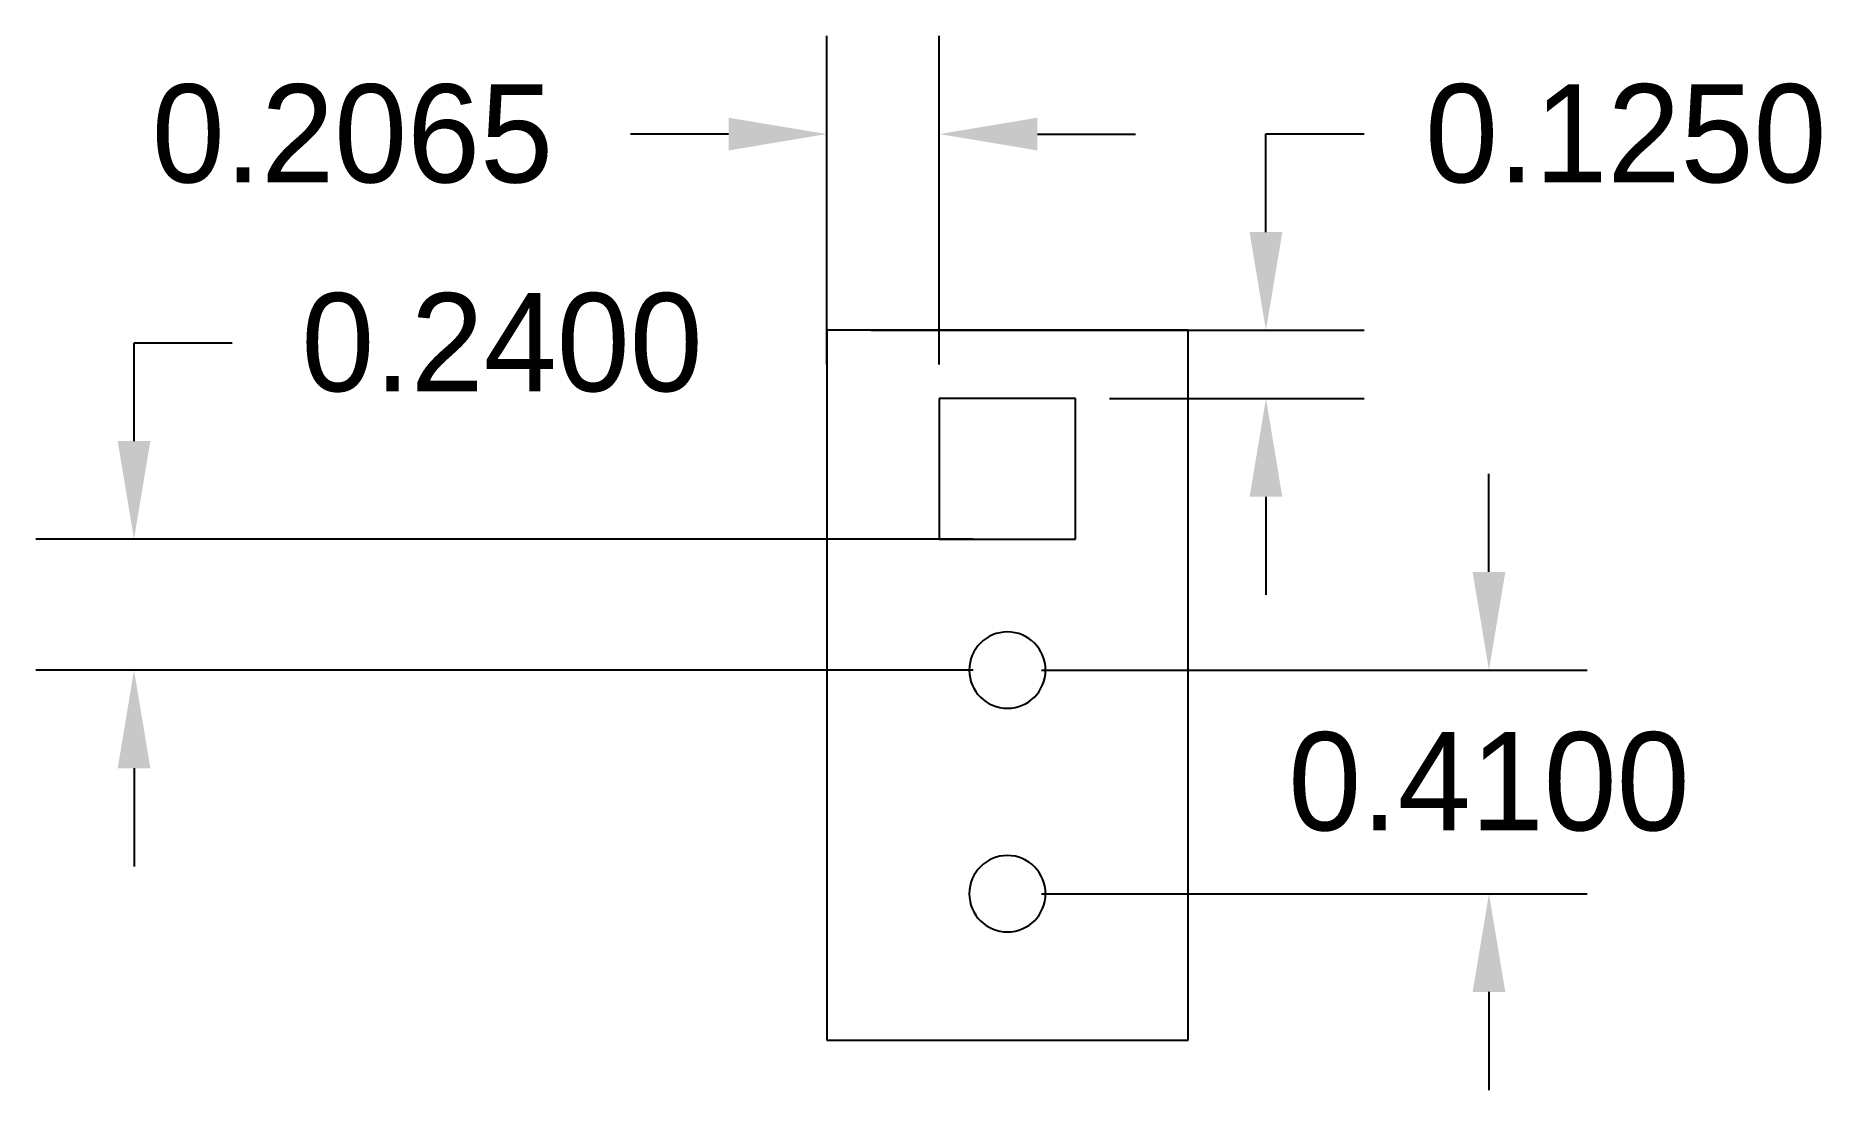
# Model space of a CAD drawing. Extents: x -0.45 to 2.84, y 0.91 to 2.84.
import ezdxf

# ---------------------------------------------------------------- set-up
doc = ezdxf.new("R2010")
doc.units = 0
doc.header["$MEASUREMENT"] = 0
doc.layers.add('1', color=7, linetype='Continuous')
doc.dimstyles.get("Standard").update_dxf_attribs({"dimtxt": 0.18, "dimasz": 0.18, "dimexe": 0.18, "dimexo": 0.0625, "dimgap": 0.09, "dimtad": 0, "dimtih": 1, "dimtoh": 1, "dimdec": 4, "dimzin": 0, "dimdsep": 46, "dimtxsty": 'Standard', "dimcen": 0.09, "dimadec": 0, "dimazin": 0, "dimtfac": 1, "dimtdec": 4, "dimtofl": 0, "dimtmove": 0, "dimatfit": 3, "dimfxl": 1, "dimtolj": 1, "dimtzin": 0, "dimarcsym": 0})

# ---------------------------------------------------------------- blocks, each defined once
blk = doc.blocks.new('*D0')
at = {"color": 0, "linetype": 'Continuous', "lineweight": -2, "transparency": 16777216}
for p, q in [((2.2148, 1.8583), (2.2148, 2.0383)), ((1.3939, 1.6783), (2.3948, 1.6783)), ((1.3939, 1.2683), (2.3948, 1.2683)), ((2.2148, 1.0883), (2.2148, 0.9083))]:
    blk.add_line(p, q, dxfattribs=at)
at = {"color": 0, "linetype": 'Continuous', "transparency": 16777216}
for points in [[(2.1848, 1.8583), (2.2448, 1.8583), (2.2148, 1.6783)], [(2.1848, 1.0883), (2.2448, 1.0883), (2.2148, 1.2683)]]:
    blk.add_solid(points, dxfattribs=at)
at = {"layer": 'Defpoints', "color": 0, "linetype": 'Continuous', "transparency": 16777216}
for p in [(1.3314, 1.6783), (1.3314, 1.2683), (2.2148, 1.2683)]:
    blk.add_point(p, dxfattribs=at)
at = {"color": 0, "linetype": 'Continuous', "transparency": 16777216, "insert": (2.2148, 1.4733), "char_height": 0.18, "attachment_point": 5}
blk.add_mtext('\\A1;0.4100', dxfattribs=at)
blk = doc.blocks.new('*D1')
at = {"color": 0, "linetype": 'Continuous', "lineweight": -2, "transparency": 16777216}
for p, q in [((1.8057, 2.4813), (1.8057, 2.6613)), ((1.8057, 2.6613), (1.9857, 2.6613)), ((1.519, 2.3013), (1.9857, 2.3013)), ((1.519, 2.1763), (1.9857, 2.1763)), ((1.8057, 1.9963), (1.8057, 1.8163))]:
    blk.add_line(p, q, dxfattribs=at)
at = {"color": 0, "linetype": 'Continuous', "transparency": 16777216}
for points in [[(1.7757, 2.4813), (1.8357, 2.4813), (1.8057, 2.3013)], [(1.7757, 1.9963), (1.8357, 1.9963), (1.8057, 2.1763)]]:
    blk.add_solid(points, dxfattribs=at)
at = {"layer": 'Defpoints', "color": 0, "linetype": 'Continuous', "transparency": 16777216}
for p in [(1.4565, 2.3013), (1.8057, 2.3013), (1.4565, 2.1763)]:
    blk.add_point(p, dxfattribs=at)
at = {"color": 0, "linetype": 'Continuous', "transparency": 16777216, "insert": (2.4657, 2.6613), "char_height": 0.18, "attachment_point": 5}
blk.add_mtext('\\A1;0.1250', dxfattribs=at)
blk = doc.blocks.new('*D2')
at = {"color": 0, "linetype": 'Continuous', "lineweight": -2, "transparency": 16777216}
for p, q in [((1, 2.2388), (1, 2.8411)), ((1.2065, 2.2388), (1.2065, 2.8411)), ((0.82, 2.6611), (0.64, 2.6611)), ((1.3865, 2.6611), (1.5665, 2.6611))]:
    blk.add_line(p, q, dxfattribs=at)
at = {"color": 0, "linetype": 'Continuous', "transparency": 16777216}
for points in [[(0.82, 2.6911), (0.82, 2.6311), (1, 2.6611)], [(1.3865, 2.6911), (1.3865, 2.6311), (1.2065, 2.6611)]]:
    blk.add_solid(points, dxfattribs=at)
at = {"layer": 'Defpoints', "color": 0, "linetype": 'Continuous', "transparency": 16777216}
for p in [(1, 2.6611), (1, 2.1763), (1.2065, 2.1763)]:
    blk.add_point(p, dxfattribs=at)
at = {"color": 0, "linetype": 'Continuous', "transparency": 16777216, "insert": (0.13, 2.6611), "char_height": 0.18, "attachment_point": 5}
blk.add_mtext('\\A1;0.2065', dxfattribs=at)
blk = doc.blocks.new('*D3')
at = {"color": 0, "linetype": 'Continuous', "lineweight": -2, "transparency": 16777216}
for p, q in [((-0.2706, 2.0983), (-0.2706, 2.2783)), ((-0.2706, 2.2783), (-0.0906, 2.2783)), ((1.2689, 1.9183), (-0.4506, 1.9183)), ((1.2689, 1.6783), (-0.4506, 1.6783)), ((-0.2706, 1.4983), (-0.2706, 1.3183))]:
    blk.add_line(p, q, dxfattribs=at)
at = {"color": 0, "linetype": 'Continuous', "transparency": 16777216}
for points in [[(-0.3006, 2.0983), (-0.2406, 2.0983), (-0.2706, 1.9183)], [(-0.3006, 1.4983), (-0.2406, 1.4983), (-0.2706, 1.6783)]]:
    blk.add_solid(points, dxfattribs=at)
at = {"layer": 'Defpoints', "color": 0, "linetype": 'Continuous', "transparency": 16777216}
for p in [(-0.2706, 1.9183), (1.3314, 1.9183), (1.3314, 1.6783)]:
    blk.add_point(p, dxfattribs=at)
at = {"color": 0, "linetype": 'Continuous', "transparency": 16777216, "insert": (0.4044, 2.2783), "char_height": 0.18, "attachment_point": 5}
blk.add_mtext('\\A1;0.2400', dxfattribs=at)

msp = doc.modelspace()

# ---------------------------------------------------------------- linework, layer by layer
at = {"layer": '1', "color": 1, "linetype": 'Continuous'}
for p, q in [((1.663, 2.30132), (1, 2.30132)), ((1, 2.30132), (1, 1)), ((1.08146, 2.30132), (1.58146, 2.30132)), ((1.58146, 2.30132), (1.08146, 2.30132)), ((1.663, 1), (1.663, 2.30132)), ((1.45646, 2.17633), (1.20646, 2.17633)), ((1.20646, 2.17633), (1.20646, 1.91833)), ((1.45646, 1.91833), (1.45646, 2.17633)), ((1.20646, 1.91833), (1.45646, 1.91833)), ((1, 1), (1.663, 1))]:
    msp.add_line(p, q, dxfattribs=at)
for centre, start, end in [((1.33142, 1.67831), 360, 180), ((1.33142, 1.67831), 180, 360), ((1.33144, 1.26835), 360, 180), ((1.33144, 1.26835), 180, 360)]:
    msp.add_arc(centre, 0.07, start, end, dxfattribs=at)

# ---------------------------------------------------------------- dimensions: what is measured, and where the dimension line sits
at = {"linetype": 'Continuous'}
dim = msp.add_linear_dim(base=(1, 2.66107), p1=(1.20646, 2.17633), p2=(1, 2.17633), dimstyle='Standard', dxfattribs=at)
dim.commit()
dim.dimension.update_dxf_attribs({"geometry": '*D2', "text_midpoint": (0.13, 2.66107)})
for base, p1, p2, picture, middle in [((1.8057, 2.30132), (1.45646, 2.17633), (1.45646, 2.30132), '*D1', (2.4657, 2.66132)), ((-0.27064, 1.91833), (1.33142, 1.67831), (1.33142, 1.91833), '*D3', (0.40436, 2.27833)), ((2.21478, 1.26835), (1.33142, 1.67831), (1.33144, 1.26835), '*D0', (2.21478, 1.47333))]:
    dim = msp.add_linear_dim(base=base, p1=p1, p2=p2, angle=90, dimstyle='Standard', dxfattribs=at)
    dim.commit()
    dim.dimension.update_dxf_attribs({"geometry": picture, "text_midpoint": middle})

doc.saveas('drawing.dxf')
